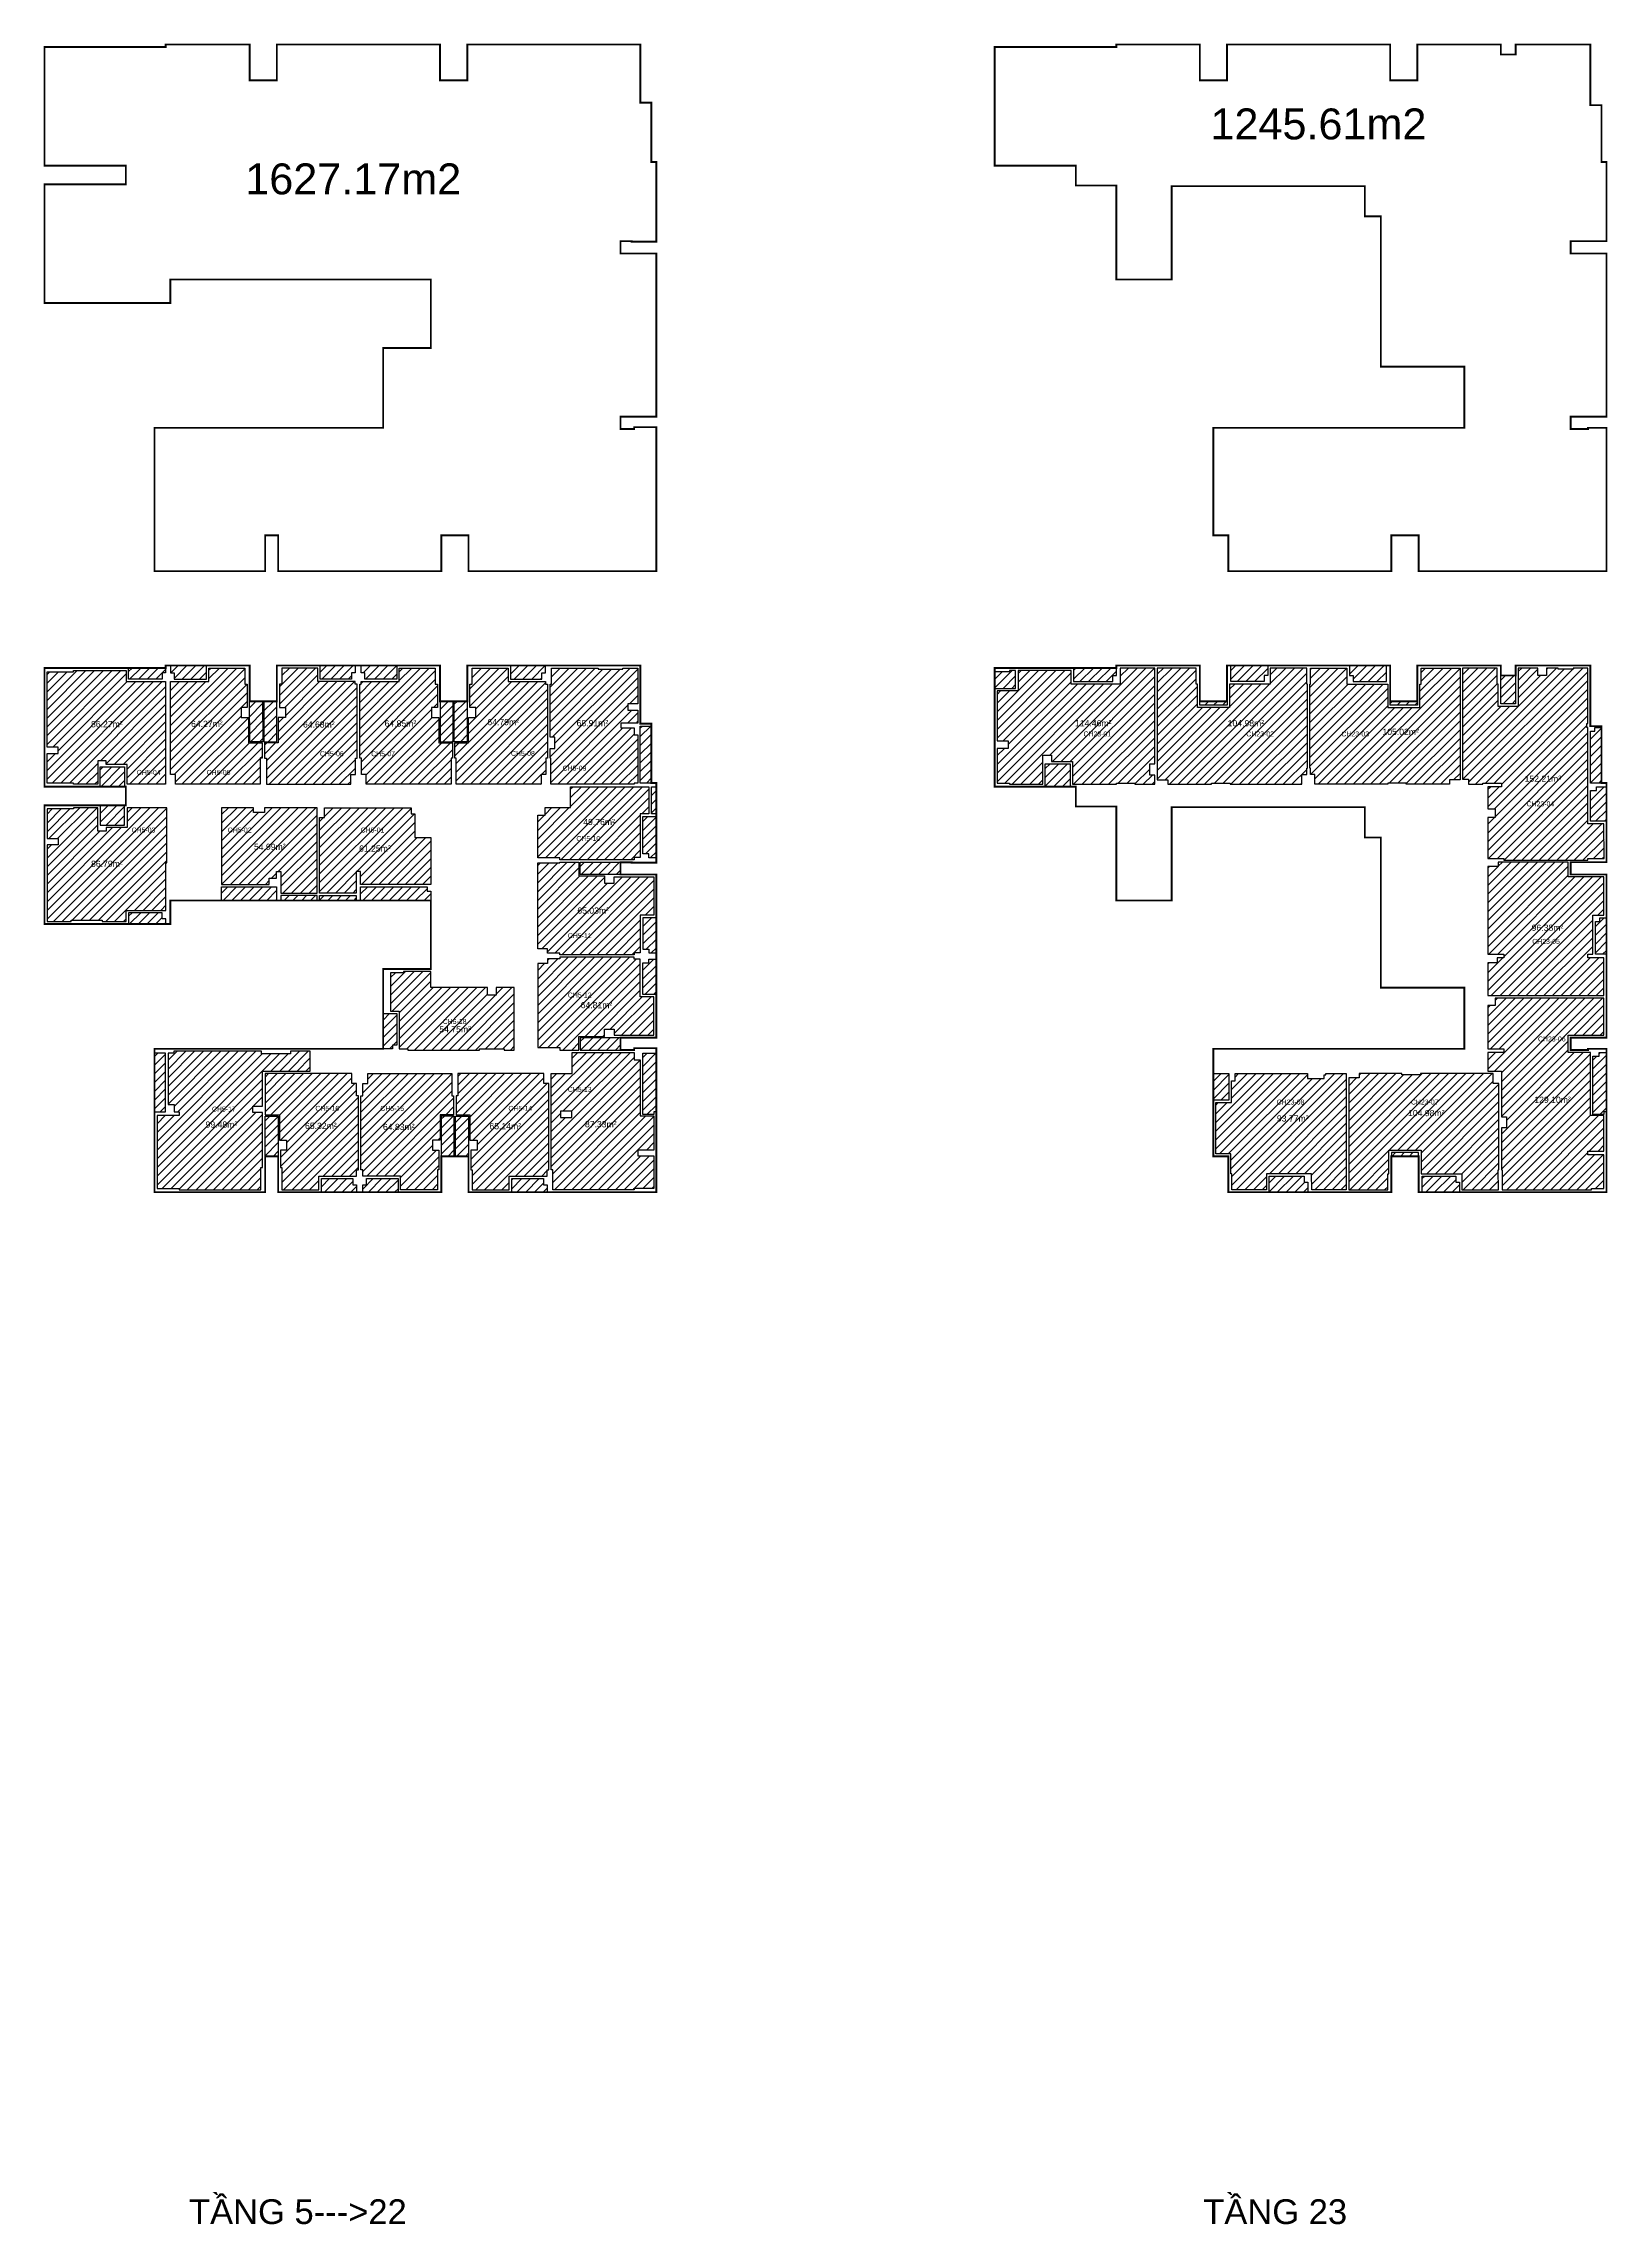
# Model space of a CAD drawing. Header units: millimetres. Extents: x -1033108 to 51274, y -86347 to 92949.
# Drawn here: x -167967 to -41446, y -83446 to 92949 of the extents above; entities that cross this region are included whole.
import ezdxf
from ezdxf.enums import TextEntityAlignment as Align

# ---------------------------------------------------------------- set-up
doc = ezdxf.new("R2010")
doc.units = ezdxf.units.MM
doc.header["$MEASUREMENT"] = 0
doc.linetypes.add('Hidden 1_8_', pattern=[4.7625, 3.175, -1.5875])
doc.layers.add('CHU', color=181, linetype='Continuous', lineweight=5)
doc.layers.add('DT 1', color=230, linetype='Continuous')
doc.layers.add('DT CH', color=5, linetype='Continuous')
doc.styles.add('Arial_5', font='arial_0.ttf', dxfattribs={"height": 400})
doc.styles.add('Arial_6', font='arial_0.ttf', dxfattribs={"height": 440})
doc.styles.get("Standard").update_dxf_attribs({"font": 'arial_0.ttf'})
pattern_1 = [(45, (-477314.2, -65464.6), (-353.5534, 353.5534), [])]

msp = doc.modelspace()

# ---------------------------------------------------------------- hatches: boundary and pattern name
at = {"layer": 'DT CH'}
h = msp.add_hatch(dxfattribs=at)
h.set_pattern_fill('AL_TUONG', color=256, scale=5)
h.set_pattern_definition(pattern_1)
h.paths.add_polyline_path([(-161417, 34442), (-163392, 34442), (-163392, 32842), (-161417, 32842)])
h.paths.add_polyline_path([(-158092, 41342), (-161292, 41342), (-161292, 42242), (-165542, 42242), (-165542, 42142), (-167692, 42142), (-167692, 36042), (-166792, 36042), (-166792, 35542), (-167692, 35542), (-167692, 33142), (-165542, 33142), (-165542, 33042), (-163592, 33042), (-163592, 34942), (-162892, 34942), (-162892, 34642), (-161217, 34642), (-161217, 33042), (-158092, 33042)])
h.paths.add_polyline_path([(-158367, 42042), (-158092, 42042), (-158092, 42442), (-161092, 42442), (-161092, 41542), (-158367, 41542)])
h = msp.add_hatch(dxfattribs=at)
h.set_pattern_fill('AL_TUONG', color=256, scale=5)
h.set_pattern_definition(pattern_1)
h.paths.add_polyline_path([(-154792, 42642), (-157692, 42642), (-157692, 42042), (-157417, 42042), (-157417, 41542), (-154792, 41542)])
h.paths.add_polyline_path([(-150247, 39742), (-151297, 39742), (-151292, 36482), (-150242, 36482)])
h.paths.add_polyline_path([(-151392, 38442), (-151982, 38442), (-151982, 39242), (-151492, 39242), (-151492, 41142), (-151692, 41142), (-151692, 42442), (-154592, 42442), (-154592, 41342), (-157692, 41342), (-157692, 33842), (-157292, 33842), (-157292, 33042), (-150442, 33042), (-150442, 35142), (-150292, 35142), (-150292, 36382), (-151392, 36382)])
h = msp.add_hatch(dxfattribs=at)
h.set_pattern_fill('AL_TUONG', color=256, scale=5)
h.set_pattern_definition(pattern_1)
h.paths.add_polyline_path([(-149092, 39742), (-150142, 39742), (-150142, 36482), (-149092, 36482)])
h.paths.add_polyline_path([(-142592, 41142), (-142767, 41142), (-142767, 41342), (-145792, 41342), (-145792, 42442), (-148692, 42442), (-148692, 41142), (-148892, 41142), (-148892, 39242), (-148402, 39242), (-148402, 38442), (-148992, 38442), (-148992, 36382), (-150092, 36382), (-150092, 35142), (-149942, 35142), (-149942, 33042), (-143117, 33042), (-143117, 33842), (-142742, 33842), (-142742, 35142), (-142592, 35142)])
h.paths.add_polyline_path([(-143067, 42042), (-142767, 42042), (-142767, 42642), (-145592, 42642), (-145592, 41542), (-143067, 41542)])
h = msp.add_hatch(dxfattribs=at)
h.set_pattern_fill('AL_TUONG', color=256, scale=5)
h.set_pattern_definition(pattern_1)
h.paths.add_polyline_path([(-139392, 42642), (-142267, 42642), (-142267, 42042), (-141967, 42042), (-141967, 41542), (-139392, 41542)])
h.paths.add_polyline_path([(-136092, 41142), (-136292, 41142), (-136292, 42442), (-139192, 42442), (-139192, 41342), (-142267, 41342), (-142267, 41142), (-142392, 41142), (-142392, 35142), (-142242, 35142), (-142242, 33842), (-141867, 33842), (-141867, 33042), (-134992, 33042), (-134992, 35142), (-134892, 35142), (-134892, 36382), (-135992, 36382), (-135992, 38442), (-136582, 38442), (-136582, 39242), (-136092, 39242)])
h.paths.add_polyline_path([(-134842, 39742), (-135892, 39742), (-135892, 36482), (-134842, 36482)])
h = msp.add_hatch(dxfattribs=at)
h.set_pattern_fill('AL_TUONG', color=256, scale=5)
h.set_pattern_definition(pattern_1)
h.paths.add_polyline_path([(-133692, 39742), (-134742, 39742), (-134742, 36482), (-133692, 36482)])
h.paths.add_polyline_path([(-127192, 41142), (-127367, 41142), (-127367, 41342), (-130392, 41342), (-130392, 42442), (-133292, 42442), (-133292, 41142), (-133492, 41142), (-133492, 39242), (-133002, 39242), (-133002, 38442), (-133592, 38442), (-133592, 36382), (-134692, 36382), (-134692, 35142), (-134592, 35142), (-134592, 33042), (-127717, 33042), (-127717, 33842), (-127342, 33842), (-127342, 35142), (-127192, 35142)])
h.paths.add_polyline_path([(-127367, 42642), (-130192, 42642), (-130192, 41542), (-127661, 41542), (-127661, 42042), (-127367, 42042)])
h = msp.add_hatch(dxfattribs=at)
h.set_pattern_fill('AL_TUONG', color=256, scale=5)
h.set_pattern_definition(pattern_1)
h.paths.add_polyline_path([(-119892, 39042), (-120692, 39042), (-120692, 39542), (-119892, 39542), (-119892, 42442), (-121092, 42442), (-121092, 42342), (-123092, 42342), (-123092, 42442), (-126867, 42442), (-126867, 41142), (-126992, 41142), (-126992, 36842), (-126592, 36842), (-126592, 35942), (-126992, 35942), (-126992, 35142), (-126942, 35142), (-126942, 33042), (-120192, 33042), (-120192, 33142), (-119892, 33142), (-119892, 37042), (-120192, 37042), (-120192, 37592), (-121262, 37592), (-121262, 37992), (-119892, 37992)])
h.paths.add_polyline_path([(-118792, 37742), (-119692, 37742), (-119692, 33142), (-118792, 33142)])
h = msp.add_hatch(dxfattribs=at)
h.set_pattern_fill('AL_TUONG', color=256, scale=5)
h.set_pattern_definition(pattern_1)
h.paths.add_polyline_path([(-89321, 42142), (-89321, 42242), (-89821, 42242), (-89821, 42142), (-91021, 42142), (-91021, 40792), (-89321, 40792)])
h.paths.add_polyline_path([(-81471, 41842), (-81171, 41842), (-81171, 42442), (-84641, 42442), (-84641, 41342), (-81471, 41342)], flags=17)
h.paths.add_polyline_path([(-84921, 34692), (-86921, 34692), (-86921, 32842), (-84921, 32842)])
h.paths.add_polyline_path([(-78071, 42442), (-80871, 42442), (-80871, 41142), (-84841, 41142), (-84841, 42242), (-89121, 42242), (-89121, 40592), (-90821, 40592), (-90821, 36542), (-89921, 36542), (-89921, 35942), (-90821, 35942), (-90821, 33142), (-89821, 33142), (-89821, 33042), (-87121, 33042), (-87121, 35392), (-86421, 35392), (-86421, 34892), (-84721, 34892), (-84721, 33042), (-81171, 33042), (-81171, 33142), (-79671, 33142), (-79671, 33042), (-78071, 33042), (-78071, 33782), (-78471, 33782), (-78471, 34682), (-78071, 34682)])
h = msp.add_hatch(dxfattribs=at)
h.set_pattern_fill('AL_TUONG', color=256, scale=5)
h.set_pattern_definition(pattern_1)
h.paths.add_polyline_path([(-74621, 41142), (-74721, 41142), (-74721, 42442), (-77871, 42442), (-77871, 33392), (-77021, 33392), (-77021, 33042), (-73471, 33042), (-73471, 33142), (-71971, 33142), (-71971, 33042), (-66171, 33042), (-66171, 33842), (-65771, 33842), (-65771, 34342), (-65721, 34342), (-65721, 41142), (-65771, 41142), (-65771, 42442), (-68721, 42442), (-68721, 41142), (-72021, 41142), (-72021, 39242), (-74621, 39242)])
h.paths.add_polyline_path([(-72221, 39742), (-74421, 39742), (-74421, 39442), (-72221, 39442)], flags=17)
h.paths.add_polyline_path([(-69221, 41842), (-68921, 41842), (-68921, 42642), (-71921, 42642), (-71921, 41342), (-69221, 41342)])
h = msp.add_hatch(dxfattribs=at)
h.set_pattern_fill('AL_TUONG', color=256, scale=5)
h.set_pattern_definition(pattern_1)
h.paths.add_polyline_path([(-59321, 42642), (-62321, 42642), (-62321, 41842), (-62021, 41842), (-62021, 41342), (-59321, 41342)])
h.paths.add_polyline_path([(-59221, 41142), (-62521, 41142), (-62521, 42442), (-65471, 42442), (-65471, 41142), (-65521, 41142), (-65521, 34342), (-65471, 34342), (-65471, 33842), (-65121, 33842), (-65121, 33042), (-59221, 33042), (-59221, 33142), (-57721, 33142), (-57721, 33042), (-54221, 33042), (-54221, 33392), (-53371, 33392), (-53371, 42442), (-56521, 42442), (-56521, 41142), (-56621, 41142), (-56621, 39242), (-59221, 39242)])
h.paths.add_polyline_path([(-56821, 39742), (-59021, 39742), (-59021, 39442), (-56821, 39442)], flags=17)
h = msp.add_hatch(dxfattribs=at)
h.set_pattern_fill('AL_TUONG', color=256, scale=5)
h.set_pattern_definition(pattern_1)
h.paths.add_polyline_path([(-48871, 41841), (-50071, 41841), (-50071, 39542), (-48871, 39542)], flags=17)
h.paths.add_polyline_path([(-43021, 42442), (-44221, 42442), (-44221, 42342), (-45421, 42342), (-45421, 42442), (-46371, 42442), (-46371, 41842), (-47071, 41842), (-47071, 42442), (-48671, 42442), (-48671, 39342), (-50271, 39342), (-50271, 41142), (-50371, 41142), (-50371, 42442), (-53171, 42442), (-53171, 33442), (-52671, 33442), (-52671, 33042), (-51521, 33042), (-51521, 33142), (-50021, 33142), (-50021, 32842), (-51121, 32842), (-51121, 31042), (-50521, 31042), (-50521, 30342), (-51121, 30342), (-51121, 27042), (-49821, 27042), (-49821, 26892), (-43021, 26892), (-43020, 27042), (-41720, 27042), (-41721, 29842), (-43021, 29842), (-43021, 37642), (-43121, 37642), (-43121, 37942), (-43021, 37942)])
h.paths.add_polyline_path([(-41921, 37642), (-42471, 37642), (-42471, 37342), (-42821, 37342), (-42821, 33142), (-41921, 33142)], flags=17)
h.paths.add_polyline_path([(-41521, 32842), (-42321, 32842), (-42321, 32542), (-42821, 32542), (-42821, 30042), (-41521, 30042)])
h = msp.add_hatch(dxfattribs=at)
h.set_pattern_fill('AL_TUONG', color=256, scale=5)
h.set_pattern_definition(pattern_1)
h.paths.add_polyline_path([(-118992, 32842), (-125332, 32842), (-125332, 31152), (-127392, 31152), (-127392, 30552), (-127992, 30552), (-127992, 27092), (-126192, 27092), (-126192, 26932), (-120193, 26932), (-120193, 27117), (-119692, 27117), (-119692, 30642), (-118992, 30642)])
h.paths.add_polyline_path([(-118392, 32842), (-118792, 32842), (-118792, 30642), (-118392, 30642)])
h.paths.add_polyline_path([(-118392, 30442), (-119492, 30442), (-119492, 27417), (-118992, 27417), (-118992, 27092), (-118392, 27092)])
h = msp.add_hatch(dxfattribs=at)
h.set_pattern_fill('AL_TUONG', color=256, scale=5)
h.set_pattern_definition(pattern_1)
h.paths.add_polyline_path([(-158367, 22642), (-161092, 22642), (-161092, 21742), (-158067, 21742), (-158067, 22142), (-158367, 22142)])
h.paths.add_polyline_path([(-158067, 26692), (-157992, 26692), (-157992, 31142), (-161217, 31142), (-161217, 29542), (-162892, 29542), (-162892, 29242), (-163592, 29242), (-163592, 31142), (-165542, 31142), (-165542, 31042), (-167692, 31042), (-167692, 28642), (-166792, 28642), (-166792, 28142), (-167692, 28142), (-167692, 21942), (-165742, 21942), (-165742, 22042), (-163242, 22042), (-163242, 21942), (-161292, 21942), (-161292, 22842), (-158067, 22842)])
h.paths.add_polyline_path([(-161417, 31342), (-163392, 31342), (-163392, 29742), (-161417, 29742)])
h = msp.add_hatch(dxfattribs=at)
h.set_pattern_fill('AL_TUONG', color=256, scale=5)
h.set_pattern_definition(pattern_1)
h.paths.add_polyline_path([(-145842, 24042), (-148767, 24042), (-148767, 23642), (-145842, 23642)])
h.paths.add_polyline_path([(-145842, 31142), (-150092, 31142), (-150092, 30752), (-150992, 30752), (-150992, 31142), (-153567, 31142), (-153567, 24942), (-149717, 24942), (-149717, 25442), (-149117, 25442), (-149117, 25992), (-148767, 25992), (-148767, 24242), (-145842, 24242)])
h.paths.add_polyline_path([(-149117, 24742), (-153567, 24742), (-153567, 23642), (-149117, 23642)])
h = msp.add_hatch(dxfattribs=at)
h.set_pattern_fill('AL_TUONG', color=256, scale=5)
h.set_pattern_definition(pattern_1)
h.paths.add_polyline_path([(-136642, 28742), (-137942, 28742), (-137942, 30652), (-138242, 30652), (-138242, 31142), (-145242, 31142), (-145242, 30342), (-145642, 30342), (-145642, 24242), (-142667, 24242), (-142667, 25992), (-142317, 25992), (-142317, 24942), (-136642, 24942)])
h.paths.add_polyline_path([(-136642, 24392), (-136942, 24392), (-136942, 24742), (-142317, 24742), (-142317, 23642), (-136642, 23642)])
h.paths.add_polyline_path([(-142667, 24042), (-145642, 24042), (-145642, 23642), (-142667, 23642)])
h = msp.add_hatch(dxfattribs=at)
h.set_pattern_fill('AL_TUONG', color=256, scale=5)
h.set_pattern_definition(pattern_1)
h.paths.add_polyline_path([(-118592, 25542), (-121792, 25542), (-121792, 25052), (-122592, 25052), (-122592, 25642), (-124652, 25642), (-124652, 26732), (-126192, 26732), (-126192, 26692), (-127992, 26692), (-127992, 19742), (-127192, 19742), (-127192, 19367), (-126192, 19367), (-126192, 19242), (-120192, 19242), (-120192, 19392), (-119692, 19392), (-119692, 22442), (-118592, 22442)])
h.paths.add_polyline_path([(-121292, 26732), (-124552, 26732), (-124552, 25742), (-121292, 25742)], flags=17)
h.paths.add_polyline_path([(-118392, 22242), (-119492, 22242), (-119492, 19692), (-118992, 19692), (-118992, 19392), (-118392, 19392)])
h = msp.add_hatch(dxfattribs=at)
h.set_pattern_fill('AL_TUONG', color=256, scale=5)
h.set_pattern_definition(pattern_1)
h.paths.add_polyline_path([(-41721, 25542), (-44621, 25542), (-44621, 26742), (-50271, 26742), (-50271, 26392), (-51121, 26392), (-51121, 19292), (-49821, 19292), (-49821, 18992), (-50371, 18992), (-50371, 18591), (-51121, 18591), (-51121, 15942), (-41721, 15942), (-41721, 18992), (-43021, 18992), (-43021, 19292), (-42621, 19292), (-42621, 22442), (-41721, 22442)])
h.paths.add_polyline_path([(-41521, 22242), (-42071, 22242), (-42071, 21942), (-42421, 21942), (-42421, 19292), (-41521, 19292)])
h = msp.add_hatch(dxfattribs=at)
h.set_pattern_fill('AL_TUONG', color=256, scale=5)
h.set_pattern_definition(pattern_1)
h.paths.add_polyline_path([(-139392, 14492), (-140492, 14492), (-140492, 11642), (-139742, 11642), (-139742, 11942), (-139392, 11942)])
h.paths.add_polyline_path([(-129892, 16592), (-131342, 16592), (-131342, 15992), (-132042, 15992), (-132042, 16592), (-136642, 16592), (-136642, 17892), (-138842, 17892), (-138842, 17792), (-139892, 17792), (-139892, 14692), (-139192, 14692), (-139192, 11642), (-138492, 11642), (-138492, 11542), (-132695, 11542), (-132692, 11642), (-130692, 11642), (-130692, 11542), (-129892, 11542)])
h = msp.add_hatch(dxfattribs=at)
h.set_pattern_fill('AL_TUONG', color=256, scale=5)
h.set_pattern_definition(pattern_1)
h.paths.add_polyline_path([(-118392, 18892), (-118992, 18892), (-118992, 18592), (-119492, 18592), (-119492, 16042), (-118392, 16042)])
h.paths.add_polyline_path([(-119692, 18892), (-120192, 18892), (-120192, 19042), (-126192, 19042), (-126192, 18917), (-127192, 18917), (-127192, 18542), (-127992, 18542), (-127992, 11742), (-126192, 11742), (-126192, 11542), (-124652, 11542), (-124652, 12642), (-122592, 12642), (-122592, 13232), (-121792, 13232), (-121792, 12742), (-118592, 12742), (-118592, 15842), (-119692, 15842)])
h.paths.add_polyline_path([(-121292, 12542), (-124552, 12542), (-124552, 11542), (-121292, 11542)], flags=17)
h = msp.add_hatch(dxfattribs=at)
h.set_pattern_fill('AL_TUONG', color=256, scale=5)
h.set_pattern_definition(pattern_1)
h.paths.add_polyline_path([(-41721, 15742), (-50521, 15742), (-50521, 15142), (-51121, 15142), (-51121, 11642), (-49821, 11642), (-49821, 11342), (-51121, 11342), (-51121, 9842), (-50021, 9842), (-50021, 6142), (-49621, 6142), (-49621, 5242), (-50021, 5242), (-50021, 1842), (-49971, 1842), (-49971, 242), (-42721, 242), (-42721, 342), (-41721, 342), (-41721, 3067), (-43021, 3067), (-43021, 3367), (-41721, 3367), (-41721, 6242), (-42821, 6242), (-42821, 11342), (-44621, 11342), (-44621, 12742), (-41721, 12742)])
h.paths.add_polyline_path([(-41521, 11342), (-42121, 11342), (-42121, 11042), (-42621, 11042), (-42621, 6342), (-41721, 6342), (-41721, 6542), (-41521, 6542)])
h = msp.add_hatch(dxfattribs=at)
h.set_pattern_fill('AL_TUONG', color=256, scale=5)
h.set_pattern_definition(pattern_1)
h.paths.add_polyline_path([(-150252, 6492), (-151052, 6492), (-151052, 6992), (-150252, 6992), (-150252, 9842), (-146392, 9842), (-146392, 11442), (-147992, 11442), (-147992, 11242), (-150342, 11242), (-150342, 11442), (-157442, 11442), (-157442, 11292), (-157892, 11292), (-157892, 7142), (-157392, 7142), (-157392, 6542), (-156992, 6542), (-156992, 6242), (-158792, 6242), (-158792, 342), (-156992, 342), (-156992, 242), (-150392, 242), (-150392, 2042), (-150252, 2042)])
h.paths.add_polyline_path([(-158092, 11292), (-158992, 11292), (-158992, 6542), (-158092, 6542)])
h = msp.add_hatch(dxfattribs=at)
h.set_pattern_fill('AL_TUONG', color=256, scale=5)
h.set_pattern_definition(pattern_1)
h.paths.add_polyline_path([(-118392, 11292), (-119492, 11292), (-119492, 6317), (-118592, 6317), (-118592, 6542), (-118392, 6542)])
h.paths.add_polyline_path([(-119692, 10742), (-120192, 10742), (-120192, 11342), (-125192, 11342), (-125192, 9642), (-126892, 9642), (-126892, 1842), (-126767, 1842), (-126767, 242), (-120192, 242), (-120192, 342), (-118592, 342), (-118592, 2982), (-119892, 2992), (-119892, 3442), (-118592, 3442), (-118592, 6217), (-119692, 6217), (-119692, 6542)])
h.paths.add_polyline_path([(-125242, 6592), (-125242, 6092), (-126142, 6092), (-126142, 6592)], flags=16)
h = msp.add_hatch(dxfattribs=at)
h.set_pattern_fill('AL_TUONG', color=256, scale=5)
h.set_pattern_definition(pattern_1)
h.paths.add_polyline_path([(-142642, 642), (-142942, 642), (-142942, 1142), (-145492, 1142), (-145492, 42), (-142642, 42)])
h.paths.add_polyline_path([(-142492, 7842), (-142642, 7842), (-142642, 8842), (-143042, 8842), (-143042, 9642), (-150052, 9642), (-150052, 6302), (-148892, 6302), (-148892, 4242), (-148302, 4242), (-148302, 3442), (-148792, 3442), (-148792, 2042), (-148692, 2042), (-148692, 242), (-145692, 242), (-145692, 1342), (-142642, 1342), (-142642, 1842), (-142492, 1842)])
h.paths.add_polyline_path([(-148992, 6202), (-150052, 6202), (-150052, 2942), (-148992, 2942)], flags=17)
h = msp.add_hatch(dxfattribs=at)
h.set_pattern_fill('AL_TUONG', color=256, scale=5)
h.set_pattern_definition(pattern_1)
h.paths.add_polyline_path([(-134742, 6202), (-135792, 6202), (-135792, 2942), (-134742, 2942)])
h.paths.add_polyline_path([(-135892, 6302), (-134792, 6302), (-134792, 7842), (-134942, 7842), (-134942, 9642), (-141742, 9642), (-141742, 8842), (-142142, 8842), (-142142, 7842), (-142292, 7842), (-142292, 1842), (-142142, 1842), (-142142, 1342), (-139092, 1342), (-139092, 242), (-136092, 242), (-136092, 1842), (-135992, 1842), (-135992, 3442), (-136492, 3442), (-136492, 4242), (-135892, 4242)])
h.paths.add_polyline_path([(-139292, 1142), (-141842, 1142), (-141842, 642), (-142142, 642), (-142142, 42), (-139292, 42)])
h = msp.add_hatch(dxfattribs=at)
h.set_pattern_fill('AL_TUONG', color=256, scale=5)
h.set_pattern_definition(pattern_1)
h.paths.add_polyline_path([(-127517, 1142), (-130092, 1142), (-130092, 42), (-127217, 42), (-127217, 642), (-127517, 642)])
h.paths.add_polyline_path([(-127092, 8842), (-127492, 8842), (-127492, 9642), (-134442, 9642), (-134442, 7842), (-134592, 7842), (-134592, 6302), (-133492, 6302), (-133492, 4242), (-132902, 4242), (-132902, 3442), (-133392, 3442), (-133392, 1842), (-133292, 1842), (-133292, 242), (-130292, 242), (-130292, 1342), (-127217, 1342), (-127217, 1842), (-127092, 1842)])
h.paths.add_polyline_path([(-133592, 6202), (-134642, 6202), (-134642, 2942), (-133592, 2942)])
h = msp.add_hatch(dxfattribs=at)
h.set_pattern_fill('AL_TUONG', color=256, scale=5)
h.set_pattern_definition(pattern_1)
h.paths.add_polyline_path([(-65973, 1342), (-68821, 1342), (-68821, 42), (-65673, 42), (-65673, 843), (-65973, 843)])
h.paths.add_polyline_path([(-62571, 9642), (-64221, 9642), (-64221, 9542), (-64371, 9542), (-64371, 9242), (-65721, 9242), (-65721, 9642), (-71571, 9642), (-71571, 9042), (-71871, 9042), (-71871, 7292), (-73121, 7292), (-73121, 3142), (-71921, 3142), (-71921, 1542), (-71821, 1542), (-71821, 242), (-69021, 242), (-69021, 1542), (-65373, 1542), (-65371, 242), (-62571, 242)])
h.paths.add_polyline_path([(-72071, 9642), (-73321, 9642), (-73321, 7492), (-72071, 7492)])
h = msp.add_hatch(dxfattribs=at)
h.set_pattern_fill('AL_TUONG', color=256, scale=5)
h.set_pattern_definition(pattern_1)
h.paths.add_polyline_path([(-53421, 842), (-53721, 842), (-53721, 1342), (-56421, 1342), (-56421, 42), (-53421, 42)])
h.paths.add_polyline_path([(-56721, 3242), (-58921, 3242), (-58921, 2942), (-56721, 2942)], flags=17)
h.paths.add_polyline_path([(-50221, 8842), (-50696, 8842), (-50696, 9642), (-56571, 9642), (-56571, 9542), (-58071, 9542), (-58071, 9642), (-61521, 9642), (-61521, 9292), (-62371, 9292), (-62371, 242), (-59221, 242), (-59223, 1542), (-59121, 1542), (-59121, 3442), (-56521, 3442), (-56521, 1542), (-53221, 1542), (-53221, 242), (-50261, 242), (-50271, 1842), (-50221, 1842)])

# ---------------------------------------------------------------- linework, layer by layer
at = {"layer": 'DT 1', "linetype": 'Hidden 1_8_', "ltscale": 150, "const_width": 150}
for points in [[(-167892, 92674), (-167892, 83074), (-161317, 83074), (-161317, 81574), (-167892, 81574), (-167892, 71974), (-157717, 71974), (-157717, 73874), (-136642, 73874), (-136642, 68324), (-140492, 68324), (-140492, 61874), (-158992, 61874), (-158992, 50274), (-150042, 50274), (-150042, 53174), (-148992, 53174), (-148992, 50274), (-135792, 50274), (-135792, 53174), (-133592, 53174), (-133592, 50274), (-118392, 50274), (-118392, 61924), (-120192, 61924), (-120192, 61774), (-121292, 61774), (-121292, 62774), (-118392, 62774), (-118392, 75974), (-121292, 75974), (-121292, 76964), (-120392, 76964), (-120392, 76924), (-118392, 76924), (-118392, 83374), (-118792, 83374), (-118792, 88174), (-119692, 88174), (-119692, 92874), (-133692, 92874), (-133692, 89974), (-135892, 89974), (-135892, 92874), (-149092, 92874), (-149092, 89974), (-151292, 89974), (-151292, 92874), (-158092, 92874), (-158092, 92674), (-167892, 92674)], [(-59771, 66824), (-59771, 78971), (-61071, 78971), (-61071, 81424), (-76696, 81424), (-76696, 73871), (-81171, 73871), (-81171, 81474), (-84456, 81474), (-84456, 83074), (-91021, 83074), (-91021, 92674), (-81171, 92674), (-81171, 92874), (-74421, 92874), (-74421, 89974), (-72221, 89974), (-72221, 92874), (-59021, 92874), (-59021, 89974), (-56821, 89974), (-56821, 92874), (-50071, 92874), (-50071, 92073), (-48871, 92073), (-48871, 92874), (-42821, 92874), (-42821, 87974), (-41921, 87974), (-41921, 83374), (-41521, 83374), (-41521, 76974), (-44421, 76974), (-44421, 75974), (-41521, 75974), (-41521, 62774), (-44421, 62774), (-44421, 61774), (-43021, 61774), (-43021, 61874), (-41521, 61874), (-41521, 50274), (-56721, 50274), (-56721, 53174), (-58921, 53174), (-58921, 50274), (-72121, 50274), (-72121, 53174), (-73321, 53174), (-73321, 61874), (-53021, 61874), (-53021, 66824), (-59771, 66824)], [(-167892, 42442), (-167892, 32842), (-161317, 32842), (-161317, 31342), (-167892, 31342), (-167892, 21742), (-157717, 21742), (-157717, 23642), (-136642, 23642), (-136642, 18092), (-140492, 18092), (-140492, 11642), (-158992, 11642), (-158992, 42), (-150042, 42), (-150042, 2942), (-148992, 2942), (-148992, 42), (-135792, 42), (-135792, 2942), (-133592, 2942), (-133592, 42), (-118392, 42), (-118392, 11692), (-120192, 11692), (-120192, 11542), (-121292, 11542), (-121292, 12542), (-118392, 12542), (-118392, 25742), (-121292, 25742), (-121292, 26732), (-120392, 26732), (-120392, 26692), (-118392, 26692), (-118392, 33142), (-118792, 33142), (-118792, 37942), (-119692, 37942), (-119692, 42642), (-133692, 42642), (-133692, 39742), (-135892, 39742), (-135892, 42642), (-149092, 42642), (-149092, 39742), (-151292, 39742), (-151292, 42642), (-158092, 42642), (-158092, 42442), (-167892, 42442)], [(-59771, 16592), (-59771, 28739), (-61071, 28739), (-61071, 31192), (-76696, 31192), (-76696, 23639), (-81171, 23639), (-81171, 31242), (-84456, 31242), (-84456, 32842), (-91021, 32842), (-91021, 42442), (-81171, 42442), (-81171, 42642), (-74421, 42642), (-74421, 39742), (-72221, 39742), (-72221, 42642), (-59021, 42642), (-59021, 39742), (-56821, 39742), (-56821, 42642), (-50071, 42642), (-50071, 41841), (-48871, 41841), (-48871, 42642), (-42821, 42642), (-42821, 37742), (-41921, 37742), (-41921, 33142), (-41521, 33142), (-41521, 26742), (-44421, 26742), (-44421, 25742), (-41521, 25742), (-41521, 12542), (-44421, 12542), (-44421, 11542), (-43021, 11542), (-43021, 11642), (-41521, 11642), (-41521, 42), (-56721, 42), (-56721, 2942), (-58921, 2942), (-58921, 42), (-72121, 42), (-72121, 2942), (-73321, 2942), (-73321, 11642), (-53021, 11642), (-53021, 16592), (-59771, 16592)]]:
    msp.add_lwpolyline(points, dxfattribs=at)
at = {"layer": 'DT CH', "color": 5}
for points in [[(-161092, 41542), (-161092, 42442), (-158092, 42442), (-158092, 42042), (-158367, 42042), (-158367, 41542)], [(-161092, 22642), (-161092, 21742), (-158067, 21742), (-158067, 22142), (-158367, 22142), (-158367, 22642)]]:
    msp.add_lwpolyline(points, close=True, dxfattribs=at)
at = {"layer": 'DT CH'}
for points in [[(-157692, 42642), (-157692, 42042), (-157417, 42042), (-157417, 41542), (-154792, 41542), (-154792, 42642)], [(-157692, 41342), (-154592, 41342), (-154592, 42442), (-151692, 42442), (-151692, 41142), (-151492, 41142), (-151492, 39242), (-151982, 39242), (-151982, 38442), (-151392, 38442), (-151392, 36382), (-150292, 36382), (-150292, 35142), (-150442, 35142), (-150442, 33042), (-157292, 33042), (-157292, 33842), (-157692, 33842), (-157692, 33842), (-157692, 33842)], [(-142767, 41342), (-145792, 41342), (-145792, 42442), (-148692, 42442), (-148692, 41142), (-148892, 41142), (-148892, 39242), (-148402, 39242), (-148402, 38442), (-148992, 38442), (-148992, 36382), (-150092, 36382), (-150092, 35142), (-149942, 35142), (-149942, 33042), (-143117, 33042), (-143117, 33842), (-142742, 33842), (-142742, 35142), (-142592, 35142), (-142592, 41142), (-142767, 41142)], [(-142767, 42642), (-142767, 42042), (-143067, 42042), (-143067, 41542), (-145592, 41542), (-145592, 42642)], [(-142267, 41342), (-139192, 41342), (-139192, 42442), (-136292, 42442), (-136292, 41142), (-136092, 41142), (-136092, 39242), (-136582, 39242), (-136582, 38442), (-135992, 38442), (-135992, 36382), (-134892, 36382), (-134892, 35142), (-134992, 35142), (-134992, 33042), (-141867, 33042), (-141867, 33842), (-142242, 33842), (-142242, 35142), (-142392, 35142), (-142392, 41142), (-142267, 41142)], [(-142267, 42642), (-139392, 42642), (-139392, 41542), (-141967, 41542), (-141967, 42042), (-142267, 42042)], [(-133292, 42442), (-130392, 42442), (-130392, 41342), (-127367, 41342), (-127367, 41142), (-127192, 41142), (-127192, 35142), (-127342, 35142), (-127342, 33842), (-127717, 33842), (-127717, 33042), (-134592, 33042), (-134592, 35142), (-134692, 35142), (-134692, 36382), (-133592, 36382), (-133592, 38442), (-133002, 38442), (-133002, 39242), (-133492, 39242), (-133492, 41142), (-133292, 41142)], [(-130192, 42642), (-130192, 41542), (-127661, 41542), (-127661, 42042), (-127367, 42042), (-127367, 42642)], [(-126867, 42442), (-123092, 42442), (-123092, 42342), (-121092, 42342), (-121092, 42442), (-119892, 42442), (-119892, 39542), (-120692, 39542), (-120692, 39042), (-119892, 39042), (-119892, 37992), (-121262, 37992), (-121262, 37592), (-120192, 37592), (-120192, 37042), (-119892, 37042), (-119892, 33142), (-120192, 33142), (-120192, 33042), (-126942, 33042), (-126942, 35142), (-126992, 35142), (-126992, 35942), (-126592, 35942), (-126592, 36842), (-126992, 36842), (-126992, 41142), (-126867, 41142)], [(-84721, 33042), (-81171, 33042), (-81171, 33142), (-79671, 33142), (-79671, 33042), (-78071, 33042), (-78071, 33782), (-78471, 33782), (-78471, 34682), (-78071, 34682), (-78071, 42442), (-80871, 42442), (-80871, 41142), (-84841, 41142), (-84841, 42242), (-89121, 42242), (-89121, 40592), (-90821, 40592), (-90821, 36542), (-89921, 36542), (-89921, 35942), (-90821, 35942), (-90821, 33142), (-89821, 33142), (-89821, 33042), (-87121, 33042), (-87121, 35392), (-86421, 35392), (-86421, 34892), (-84721, 34892)], [(-84641, 42442), (-84641, 41342), (-81471, 41342), (-81471, 41842), (-81171, 41842), (-81171, 42442)], [(-77021, 33042), (-73471, 33042), (-73471, 33142), (-71971, 33142), (-71971, 33042), (-66171, 33042), (-66171, 33842), (-65771, 33842), (-65771, 34342), (-65721, 34342), (-65721, 41142), (-65771, 41142), (-65771, 42442), (-68721, 42442), (-68721, 41142), (-72021, 41142), (-72021, 39242), (-74621, 39242), (-74621, 41142), (-74721, 41142), (-74721, 42442), (-77871, 42442), (-77871, 33392), (-77021, 33392)], [(-71921, 42642), (-68921, 42642), (-68921, 41842), (-69221, 41842), (-69221, 41342), (-71921, 41342)], [(-54221, 33042), (-57721, 33042), (-57721, 33142), (-59221, 33142), (-59221, 33042), (-65121, 33042), (-65121, 33842), (-65471, 33842), (-65471, 34342), (-65521, 34342), (-65521, 41142), (-65471, 41142), (-65471, 42442), (-62521, 42442), (-62521, 41142), (-59221, 41142), (-59221, 39242), (-56621, 39242), (-56621, 41142), (-56521, 41142), (-56521, 42442), (-53371, 42442), (-53371, 33392), (-54221, 33392)], [(-62321, 41842), (-62021, 41842), (-62021, 41342), (-59321, 41342), (-59321, 42642), (-62321, 42642)], [(-51121, 31042), (-50521, 31042), (-50521, 30342), (-51121, 30342), (-51121, 27042), (-49821, 27042), (-49821, 26892), (-43021, 26892), (-43020, 27042), (-41720, 27042), (-41721, 29842), (-43021, 29842), (-43021, 37642), (-43121, 37642), (-43121, 37942), (-43021, 37942), (-43021, 42442), (-44221, 42442), (-44221, 42342), (-45421, 42342), (-45421, 42442), (-46371, 42442), (-46371, 41842), (-47071, 41842), (-47071, 42442), (-48671, 42442), (-48671, 39342), (-50271, 39342), (-50271, 41142), (-50371, 41142), (-50371, 42442), (-53171, 42442), (-53171, 33442), (-52671, 33442), (-52671, 33042), (-51521, 33042), (-51521, 33142), (-50021, 33142), (-50021, 32842), (-51121, 32842)], [(-163592, 34942), (-163592, 33042), (-165542, 33042), (-165542, 33142), (-167692, 33142), (-167692, 35542), (-166792, 35542), (-166792, 36042), (-167692, 36042), (-167692, 42142), (-165542, 42142), (-165542, 42242), (-161292, 42242), (-161292, 41342), (-158092, 41342), (-158092, 33042), (-161217, 33042), (-161217, 34642), (-162892, 34642), (-162892, 34942)], [(-89321, 42242), (-89821, 42242), (-89821, 42142), (-91021, 42142), (-91021, 40792), (-89321, 40792), (-89321, 42142), (-89321, 42142)], [(-50071, 41841), (-48871, 41841), (-48871, 39542), (-50071, 39542)], [(-151297, 39742), (-150247, 39742), (-150242, 36482), (-151292, 36482)], [(-149092, 39742), (-150142, 39742), (-150142, 36482), (-149092, 36482)], [(-135892, 36482), (-134842, 36482), (-134842, 39742), (-135892, 39742)], [(-134742, 39742), (-133692, 39742), (-133692, 36482), (-134742, 36482)], [(-74421, 39742), (-72221, 39742), (-72221, 39442), (-74421, 39442)], [(-59021, 39742), (-56821, 39742), (-56821, 39442), (-59021, 39442)], [(-119692, 37742), (-118792, 37742), (-118792, 33142), (-119692, 33142)], [(-42471, 37642), (-41921, 37642), (-41921, 33142), (-42821, 33142), (-42821, 37342), (-42471, 37342)], [(-163392, 34442), (-161417, 34442), (-161417, 32842), (-163392, 32842)], [(-86921, 34692), (-84921, 34692), (-84921, 32842), (-86921, 32842)], [(-127992, 27092), (-127992, 30552), (-127392, 30552), (-127392, 31152), (-125332, 31152), (-125332, 32842), (-118992, 32842), (-118992, 30642), (-119692, 30642), (-119692, 27117), (-120193, 27117), (-120193, 26932), (-126192, 26932), (-126192, 27092)], [(-118792, 32842), (-118392, 32842), (-118392, 30642), (-118792, 30642)], [(-42321, 32842), (-41521, 32842), (-41521, 30042), (-42821, 30042), (-42821, 32542), (-42321, 32542)], [(-161292, 22842), (-158067, 22842), (-158067, 26692), (-157992, 26692), (-157992, 31142), (-161217, 31142), (-161217, 29542), (-162892, 29542), (-162892, 29242), (-163592, 29242), (-163592, 31142), (-165542, 31142), (-165542, 31042), (-167692, 31042), (-167692, 28642), (-166792, 28642), (-166792, 28142), (-167692, 28142), (-167692, 21942), (-165742, 21942), (-165742, 22042), (-163242, 22042), (-163242, 21942), (-161292, 21942)], [(-163392, 29742), (-161417, 29742), (-161417, 31342), (-163392, 31342)], [(-145842, 24242), (-145842, 31142), (-150092, 31142), (-150092, 30752), (-150992, 30752), (-150992, 31142), (-153567, 31142), (-153567, 24942), (-149717, 24942), (-149717, 25442), (-149117, 25442), (-149117, 25992), (-148767, 25992), (-148767, 24242)], [(-145642, 24242), (-145642, 30342), (-145242, 30342), (-145242, 31142), (-138242, 31142), (-138242, 30652), (-137942, 30652), (-137942, 28742), (-136642, 28742), (-136642, 24942), (-142317, 24942), (-142317, 25992), (-142667, 25992), (-142667, 24242)], [(-119492, 30442), (-118392, 30442), (-118392, 27092), (-118992, 27092), (-118992, 27417), (-119492, 27417)], [(-127992, 19742), (-127992, 26692), (-126192, 26692), (-126192, 26732), (-124652, 26732), (-124652, 25642), (-122592, 25642), (-122592, 25052), (-121792, 25052), (-121792, 25542), (-118592, 25542), (-118592, 22442), (-119692, 22442), (-119692, 19392), (-120192, 19392), (-120192, 19242), (-126192, 19242), (-126192, 19367), (-127192, 19367), (-127192, 19742)], [(-124552, 26732), (-121292, 26732), (-121292, 25742), (-124552, 25742)], [(-51121, 19292), (-49821, 19292), (-49821, 18992), (-50371, 18992), (-50371, 18591), (-51121, 18591), (-51121, 15942), (-41721, 15942), (-41721, 18992), (-43021, 18992), (-43021, 19292), (-42621, 19292), (-42621, 22442), (-41721, 22442), (-41721, 25542), (-44621, 25542), (-44621, 26742), (-50271, 26742), (-50271, 26392), (-51121, 26392)], [(-153567, 24742), (-149117, 24742), (-149117, 23642), (-153567, 23642)], [(-142317, 24742), (-136942, 24742), (-136942, 24392), (-136642, 24392), (-136642, 23642), (-142317, 23642)], [(-145842, 24042), (-148767, 24042), (-148767, 23642), (-145842, 23642)], [(-145642, 24042), (-142667, 24042), (-142667, 23642), (-145642, 23642)], [(-119492, 22242), (-119492, 19692), (-118992, 19692), (-118992, 19392), (-118392, 19392), (-118392, 22242)], [(-42071, 22242), (-41521, 22242), (-41521, 19292), (-42421, 19292), (-42421, 21942), (-42071, 21942)], [(-136642, 17892), (-138842, 17892), (-138842, 17792), (-139892, 17792), (-139892, 14692), (-139192, 14692), (-139192, 11642), (-138492, 11642), (-138492, 11542), (-132695, 11542), (-132692, 11642), (-130692, 11642), (-130692, 11542), (-129892, 11542), (-129892, 16592), (-131342, 16592), (-131342, 15992), (-132042, 15992), (-132042, 16592), (-136642, 16592)], [(-127992, 18542), (-127992, 11742), (-126192, 11742), (-126192, 11542), (-124652, 11542), (-124652, 12642), (-122592, 12642), (-122592, 13232), (-121792, 13232), (-121792, 12742), (-118592, 12742), (-118592, 15842), (-119692, 15842), (-119692, 18892), (-120192, 18892), (-120192, 19042), (-126192, 19042), (-126192, 18917), (-127192, 18917), (-127192, 18542)], [(-118992, 18892), (-118392, 18892), (-118392, 16042), (-119492, 16042), (-119492, 18592), (-118992, 18592)], [(-139392, 11942), (-139742, 11942), (-139742, 11642), (-140492, 11642), (-140492, 14492), (-139392, 14492)], [(-51121, 9842), (-50021, 9842), (-50021, 6142), (-49621, 6142), (-49621, 5242), (-50021, 5242), (-50021, 1842), (-49971, 1842), (-49971, 242), (-42721, 242), (-42721, 342), (-41721, 342), (-41721, 3067), (-43021, 3067), (-43021, 3367), (-41721, 3367), (-41721, 6242), (-42821, 6242), (-42821, 11342), (-44621, 11342), (-44621, 12742), (-41721, 12742), (-41721, 15742), (-50521, 15742), (-50521, 15142), (-51121, 15142), (-51121, 11642), (-49821, 11642), (-49821, 11342), (-51121, 11342)], [(-121292, 12542), (-124552, 12542), (-124552, 11542), (-121292, 11542)], [(-158092, 11292), (-158992, 11292), (-158992, 6542), (-158092, 6542)], [(-146392, 11442), (-147992, 11442), (-147992, 11242), (-150342, 11242), (-150342, 11442), (-157442, 11442), (-157442, 11292), (-157892, 11292), (-157892, 7142), (-157392, 7142), (-157392, 6542), (-156992, 6542), (-156992, 6242), (-158792, 6242), (-158792, 342), (-156992, 342), (-156992, 242), (-150392, 242), (-150392, 2042), (-150252, 2042), (-150252, 6492), (-151052, 6492), (-151052, 6992), (-150252, 6992), (-150252, 9842), (-146392, 9842)], [(-126892, 9642), (-125192, 9642), (-125192, 11342), (-120192, 11342), (-120192, 10742), (-119692, 10742), (-119692, 6542), (-119692, 6542), (-119692, 6217), (-118592, 6217), (-118592, 3442), (-119892, 3442), (-119892, 2992), (-118592, 2982), (-118592, 342), (-120192, 342), (-120192, 242), (-126767, 242), (-126767, 1842), (-126892, 1842)], [(-119492, 11292), (-118392, 11292), (-118392, 6542), (-118592, 6542), (-118592, 6317), (-119492, 6317)], [(-42121, 11342), (-41521, 11342), (-41521, 6542), (-41721, 6542), (-41721, 6342), (-42621, 6342), (-42621, 11042), (-42121, 11042)], [(-143042, 9642), (-150052, 9642), (-150052, 6302), (-148892, 6302), (-148892, 4242), (-148302, 4242), (-148302, 3442), (-148792, 3442), (-148792, 2042), (-148692, 2042), (-148692, 242), (-145692, 242), (-145692, 1342), (-142642, 1342), (-142642, 1842), (-142492, 1842), (-142492, 7842), (-142642, 7842), (-142642, 8842), (-143042, 8842)], [(-141742, 9642), (-134942, 9642), (-134942, 7842), (-134792, 7842), (-134792, 6302), (-135892, 6302), (-135892, 4242), (-136492, 4242), (-136492, 3442), (-135992, 3442), (-135992, 1842), (-136092, 1842), (-136092, 242), (-139092, 242), (-139092, 1342), (-142142, 1342), (-142142, 1842), (-142292, 1842), (-142292, 7842), (-142142, 7842), (-142142, 8842), (-141742, 8842)], [(-127492, 9642), (-134442, 9642), (-134442, 7842), (-134592, 7842), (-134592, 6302), (-133492, 6302), (-133492, 4242), (-132902, 4242), (-132902, 3442), (-133392, 3442), (-133392, 1842), (-133292, 1842), (-133292, 242), (-130292, 242), (-130292, 1342), (-127217, 1342), (-127217, 1842), (-127092, 1842), (-127092, 8842), (-127492, 8842)], [(-73321, 9642), (-72071, 9642), (-72071, 7492), (-73321, 7492)], [(-62571, 9642), (-62571, 242), (-65371, 242), (-65373, 1542), (-69021, 1542), (-69021, 242), (-71821, 242), (-71821, 1542), (-71921, 1542), (-71921, 3142), (-73121, 3142), (-73121, 7292), (-71871, 7292), (-71871, 9042), (-71571, 9042), (-71571, 9642), (-65721, 9642), (-65721, 9242), (-64371, 9242), (-64371, 9542), (-64221, 9542), (-64221, 9642)], [(-50696, 9642), (-56571, 9642), (-56571, 9542), (-58071, 9542), (-58071, 9642), (-61521, 9642), (-61521, 9292), (-62371, 9292), (-62371, 242), (-59221, 242), (-59223, 1542), (-59121, 1542), (-59121, 3442), (-56521, 3442), (-56521, 1542), (-53221, 1542), (-53221, 242), (-50261, 242), (-50271, 1842), (-50221, 1842), (-50221, 8842), (-50696, 8842)], [(-150052, 6202), (-148992, 6202), (-148992, 2942), (-150052, 2942)], [(-135792, 2942), (-134742, 2942), (-134742, 6202), (-135792, 6202)], [(-134642, 6202), (-133592, 6202), (-133592, 2942), (-134642, 2942)], [(-126142, 6092), (-125242, 6092), (-125242, 6592), (-126142, 6592)], [(-58921, 2942), (-56721, 2942), (-56721, 3242), (-58921, 3242)], [(-145492, 1142), (-142942, 1142), (-142942, 642), (-142642, 642), (-142642, 42), (-145492, 42)], [(-141842, 1142), (-139292, 1142), (-139292, 42), (-142142, 42), (-142142, 642), (-141842, 642)], [(-130092, 1142), (-127517, 1142), (-127517, 642), (-127217, 642), (-127217, 42), (-130092, 42)], [(-68821, 1342), (-65973, 1342), (-65973, 843), (-65673, 843), (-65673, 42), (-68821, 42)], [(-53721, 1342), (-53721, 842), (-53421, 842), (-53421, 42), (-56421, 42), (-56421, 1342)]]:
    msp.add_lwpolyline(points, close=True, dxfattribs=at)

# ---------------------------------------------------------------- texts
at = {"layer": 'CHU', "color": 7, "attachment_point": 3, "line_spacing_factor": 0.936439}
for s, insert, char_height, width, style in [('\\pt2540,5080,7620,10160,12700,15240,17780,20320,22860,25400,27940,30480,33020,35560,38100,40640,43180,45720,48260,50800,53340,55880,58420,60960,63500,66040,68580,71120,73660,76200,78740,81280;CH23-01', (-81597, 37310), 400, 2298.76, 'Arial_5'), ('\\pt2540,5080,7620,10160,12700,15240,17780,20320,22860,25400,27940,30480,33020,35560,38100,40640,43180,45720,48260,50800,53340,55880,58420,60960,63500,66040,68580,71120,73660,76200,78740,81280;CH23-02', (-68423, 37310), 400, 2298.76, 'Arial_5'), ('\\pt2540,5080,7620,10160,12700,15240,17780,20320,22860,25400,27940,30480,33020,35560,38100,40640,43180,45720,48260,50800,53340,55880,58420,60960,63500,66040,68580,71120,73660,76200,78740,81280;CH23-03', (-60729, 37310), 400, 2298.76, 'Arial_5'), ('\\pt2540,5080,7620,10160,12700,15240,17780,20320,22860,25400,27940,30480,33020,35560,38100,40640,43180,45720,48260,50800,53340,55880,58420,60960,63500,66040,68580,71120,73660,76200,78740,81280;CH5-06', (-143685, 35708), 400, 1977.58, 'Arial_5'), ('\\pt2540,5080,7620,10160,12700,15240,17780,20320,22860,25400,27940,30480,33020,35560,38100,40640,43180,45720,48260,50800,53340,55880,58420,60960,63500,66040,68580,71120,73660,76200,78740,81280;CH5-07', (-139540, 35708), 400, 1977.58, 'Arial_5'), ('\\pt2540,5080,7620,10160,12700,15240,17780,20320,22860,25400,27940,30480,33020,35560,38100,40640,43180,45720,48260,50800,53340,55880,58420,60960,63500,66040,68580,71120,73660,76200,78740,81280;CH5-08', (-128226, 35736), 400, 1977.58, 'Arial_5'), ('\\pt2540,5080,7620,10160,12700,15240,17780,20320,22860,25400,27940,30480,33020,35560,38100,40640,43180,45720,48260,50800,53340,55880,58420,60960,63500,66040,68580,71120,73660,76200,78740,81280;CH5-04', (-158501, 34202), 400, 1977.58, 'Arial_5'), ('\\pt2540,5080,7620,10160,12700,15240,17780,20320,22860,25400,27940,30480,33020,35560,38100,40640,43180,45720,48260,50800,53340,55880,58420,60960,63500,66040,68580,71120,73660,76200,78740,81280;CH5-05', (-152847, 34202), 400, 1977.58, 'Arial_5'), ('\\pt2540,5080,7620,10160,12700,15240,17780,20320,22860,25400,27940,30480,33020,35560,38100,40640,43180,45720,48260,50800,53340,55880,58420,60960,63500,66040,68580,71120,73660,76200,78740,81280;CH5-09', (-124047, 34543), 400, 1977.58, 'Arial_5'), ('\\pt2540,5080,7620,10160,12700,15240,17780,20320,22860,25400,27940,30480,33020,35560,38100,40640,43180,45720,48260,50800,53340,55880,58420,60960,63500,66040,68580,71120,73660,76200,78740,81280;CH23-04', (-45746, 31654), 400, 2298.76, 'Arial_5'), ('\\pt2540,5080,7620,10160,12700,15240,17780,20320,22860,25400,27940,30480,33020,35560,38100,40640,43180,45720,48260,50800,53340,55880,58420,60960,63500,66040,68580,71120,73660,76200,78740,81280;CH5-03', (-158921, 29537), 400, 1977.58, 'Arial_5'), ('\\pt2540,5080,7620,10160,12700,15240,17780,20320,22860,25400,27940,30480,33020,35560,38100,40640,43180,45720,48260,50800,53340,55880,58420,60960,63500,66040,68580,71120,73660,76200,78740,81280;CH5-02', (-151140, 29537), 400, 1977.58, 'Arial_5'), ('\\pt2540,5080,7620,10160,12700,15240,17780,20320,22860,25400,27940,30480,33020,35560,38100,40640,43180,45720,48260,50800,53340,55880,58420,60960,63500,66040,68580,71120,73660,76200,78740,81280;CH5-01', (-140389, 29537), 400, 1977.58, 'Arial_5'), ('\\pt2540,5080,7620,10160,12700,15240,17780,20320,22860,25400,27940,30480,33020,35560,38100,40640,43180,45720,48260,50800,53340,55880,58420,60960,63500,66040,68580,71120,73660,76200,78740,81280;CH5-10', (-122935, 28849), 400, 1977.58, 'Arial_5'), ('\\pt2540,5080,7620,10160,12700,15240,17780,20320,22860,25400,27940,30480,33020,35560,38100,40640,43180,45720,48260,50800,53340,55880,58420,60960,63500,66040,68580,71120,73660,76200,78740,81280;CH5-11', (-123630, 20992), 400, 1977.58, 'Arial_5'), ('\\pt2540,5080,7620,10160,12700,15240,17780,20320,22860,25400,27940,30480,33020,35560,38100,40640,43180,45720,48260,50800,53340,55880,58420,60960,63500,66040,68580,71120,73660,76200,78740,81280;CH23-05', (-45291, 20533), 400, 2298.76, 'Arial_5'), ('\\pt2540,5080,7620,10160,12700,15240,17780,20320,22860,25400,27940,30480,33020,35560,38100,40640,43180,45720,48260,50800,53340,55880,58420,60960,63500,66040,68580,71120,73660,76200,78740,81280;CH5-12', (-123630, 16192), 400, 1977.58, 'Arial_5'), ('\\pt2540,5080,7620,10160,12700,15240,17780,20320,22860,25400,27940,30480,33020,35560,38100,40640,43180,45720,48260,50800,53340,55880,58420,60960,63500,66040,68580,71120,73660,76200,78740,81280;CH5-18', (-133751, 14052), 400, 1977.58, 'Arial_5'), ('\\pt2540,5080,7620,10160,12700,15240,17780,20320,22860,25400,27940,30480,33020,35560,38100,40640,43180,45720,48260,50800,53340,55880,58420,60960,63500,66040,68580,71120,73660,76200,78740,81280;CH23-06', (-44823, 12638), 400, 2298.76, 'Arial_5'), ('\\pt2540,5080,7620,10160,12700,15240,17780,20320,22860,25400,27940,30480,33020,35560,38100,40640,43180,45720,48260,50800,53340,55880,58420,60960,63500,66040,68580,71120,73660,76200,78740,81280;CH5-13', (-123630, 8562), 400, 1977.58, 'Arial_5'), ('\\pt2540,5080,7620,10160,12700,15240,17780,20320,22860,25400,27940,30480,33020,35560,38100,40640,43180,45720,48260,50800,53340,55880,58420,60960,63500,66040,68580,71120,73660,76200,78740,81280;CH23-08', (-65965, 7535), 400, 2298.76, 'Arial_5'), ('\\pt2540,5080,7620,10160,12700,15240,17780,20320,22860,25400,27940,30480,33020,35560,38100,40640,43180,45720,48260,50800,53340,55880,58420,60960,63500,66040,68580,71120,73660,76200,78740,81280;CH23-07', (-55104, 7535), 400, 2298.76, 'Arial_5'), ('\\pt2540,5080,7620,10160,12700,15240,17780,20320,22860,25400,27940,30480,33020,35560,38100,40640,43180,45720,48260,50800,53340,55880,58420,60960,63500,66040,68580,71120,73660,76200,78740,81280;CH5-17', (-152417, 6966), 400, 1977.58, 'Arial_5'), ('\\pt2540,5080,7620,10160,12700,15240,17780,20320,22860,25400,27940,30480,33020,35560,38100,40640,43180,45720,48260,50800,53340,55880,58420,60960,63500,66040,68580,71120,73660,76200,78740,81280;CH5-16', (-144052, 7026), 400, 1977.58, 'Arial_5'), ('\\pt2540,5080,7620,10160,12700,15240,17780,20320,22860,25400,27940,30480,33020,35560,38100,40640,43180,45720,48260,50800,53340,55880,58420,60960,63500,66040,68580,71120,73660,76200,78740,81280;CH5-15', (-138795, 7026), 400, 1977.58, 'Arial_5'), ('\\pt2540,5080,7620,10160,12700,15240,17780,20320,22860,25400,27940,30480,33020,35560,38100,40640,43180,45720,48260,50800,53340,55880,58420,60960,63500,66040,68580,71120,73660,76200,78740,81280;CH5-14', (-128435, 7026), 400, 1977.58, 'Arial_5'), ('\\pt5080,10160,15240,20320,25400,30480,35560,40640,45720,50800,55880,60960,66040,71120,76200,81280,86360,91440,96520,1.01600E+005,1.06680E+005,1.11760E+005,1.16840E+005,1.21920E+005,1.27000E+005,1.32080E+005,1.37160E+005,1.42240E+005,1.47320E+005,1.52400E+005,1.57480E+005,1.62560E+005;TẦNG 5--->22', (-138585, -81418), 2000, 28969.91, 'Arial_6'), ('\\pt5080,10160,15240,20320,25400,30480,35560,40640,45720,50800,55880,60960,66040,71120,76200,81280,86360,91440,96520,1.01600E+005,1.06680E+005,1.11760E+005,1.16840E+005,1.21920E+005,1.27000E+005,1.32080E+005,1.37160E+005,1.42240E+005,1.47320E+005,1.52400E+005,1.57480E+005,1.62560E+005;TẦNG 23', (-62503, -81418), 2000, 28969.91, 'Arial_6')]:
    msp.add_mtext(s, dxfattribs=dict(at, insert=insert, char_height=char_height, width=width, style=style))
at = {"layer": 'DT 1'}
for s, height, p in [('1245.61m2', 2500, (-64825, 86453)), ('1627.17m2', 2500, (-142914, 82008)), ('86.27m²', 500, (-162850, 37901)), (' 64.27m²', 500, (-154852, 37931)), ('64.68m²', 500, (-145700, 37878)), ('64.85m²', 500, (-139099, 37958)), ('64.79m²', 500, (-130779, 38066)), ('68.91m²', 500, (-123563, 37985)), ('114.46m²', 500, (-83043, 37977)), ('104.98m²', 500, (-70694, 37977)), ('105.02m²', 500, (-58172, 37280)), ('152.21m²', 500, (-46669, 33490)), ('49.76m²', 500, (-123022, 29989)), ('54.99m²', 500, (-149667, 27979)), ('86.79m²', 500, (-162848, 26611)), ('61.25m²', 500, (-141163, 27844)), ('65.03m²', 500, (-123504, 22826)), ('96.38m²', 500, (-46291, 21437)), ('64.81m²', 500, (-123235, 15178)), ('54.75m²', 500, (-134667, 13219)), ('129.10m²', 500, (-45883, 7520)), ('99.48m²', 500, (-153583, 5515)), ('65.32m²', 500, (-145535, 5408)), ('64.83m²', 500, (-139231, 5327)), ('65.14m²', 500, (-130616, 5382)), ('87.33m²', 500, (-122887, 5543)), ('93.77m²', 500, (-66904, 6007)), ('104.98m²', 500, (-56100, 6444))]:
    msp.add_text(s, height=height, dxfattribs=at).set_placement(p, align=Align.MIDDLE_CENTER)

doc.saveas('drawing.dxf')
